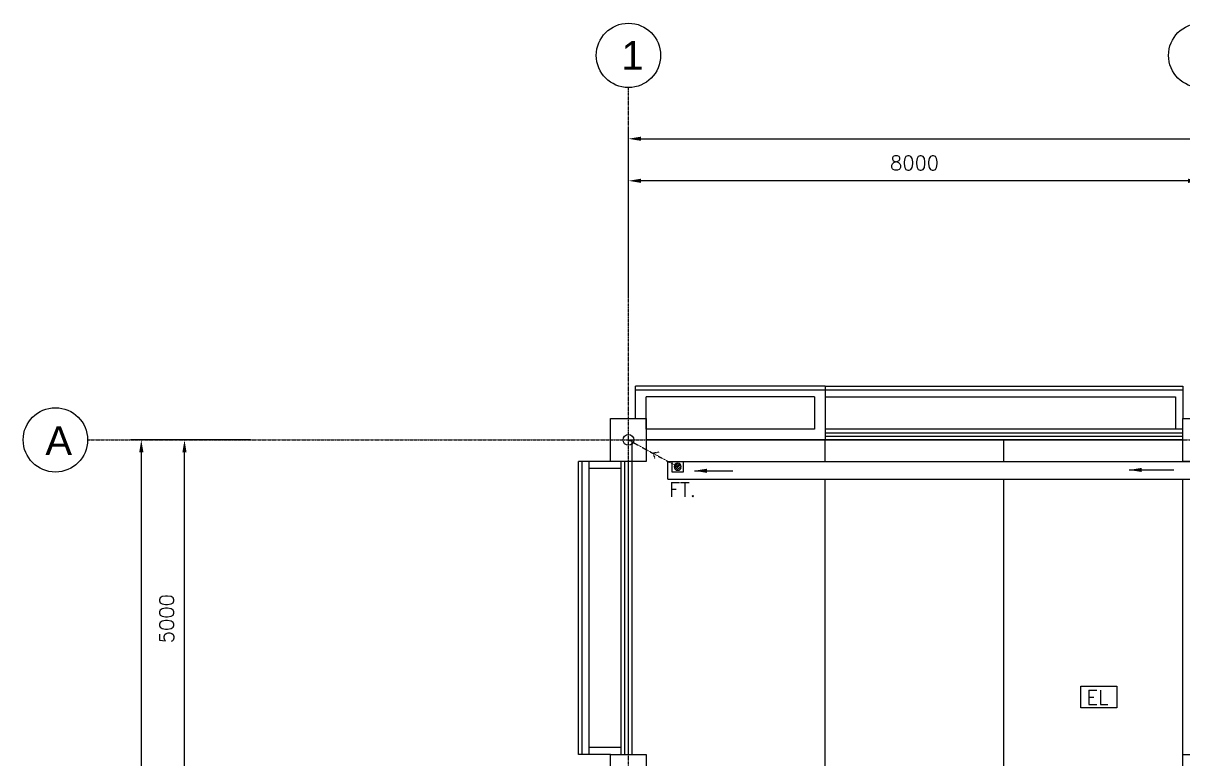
# Model space of a CAD drawing. Header units: millimetres. Extents: x -312260 to 194620, y -310600 to 21683.
# Drawn here: x -138419 to -122208, y -58847 to -48560 of the extents above; entities that cross this region are included whole.
import ezdxf

# ---------------------------------------------------------------- set-up
doc = ezdxf.new("R2010")
doc.units = ezdxf.units.MM
doc.header["$LTSCALE"] = 5
doc.header["$MEASUREMENT"] = 0
doc.header["$PDMODE"] = 3
for name, pattern in [('CENTER', [2, 1.25, -0.25, 0.25, -0.25]), ('DASHDOT2', [0.5, 0.25, -0.125, 0, -0.125]), ('DASHEDX2', [1.5, 1, -0.5]), ('HIDDEN2', [0.1875, 0.125, -0.0625])]:
    doc.linetypes.add(name, pattern=pattern)
for name, color, linetype in [('beam_p', 1, 'Continuous'), ('col', 7, 'Continuous'), ('DIM', 7, 'Continuous'), ('DRAIN', 5, 'Continuous'), ('EL & K', 10, 'Continuous'), ('FIX', 5, 'Continuous'), ('GRID', 9, 'CENTER'), ('L', 1, 'Continuous'), ('parap', 7, 'Continuous'), ('park L', 9, 'DASHEDX2'), ('RAIL', 1, 'Continuous'), ('RWDP', 1, 'Continuous')]:
    doc.layers.add(name, color=color, linetype=linetype)
doc.styles.add('HELV', font='HELV.shx')
doc.styles.add('ROMS', font='romans.shx', dxfattribs={"width": 0.8, "height": 230})
doc.styles.add('S100', font='ROMANS.shx', dxfattribs={"height": 200})
doc.dimstyles.new('S100', dxfattribs={"dimscale": 0, "dimtxt": 150, "dimasz": 175, "dimexe": 150, "dimexo": 150, "dimgap": 150, "dimtad": 1, "dimdec": 0, "dimzin": 0, "dimdsep": 46, "dimtxsty": 'S100', "dimcen": 0, "dimdle": 100, "dimclrd": 5, "dimclre": 5, "dimclrt": 1, "dimaunit": 1, "dimadec": 0, "dimazin": 0, "dimtfac": 1, "dimtdec": 0, "dimtofl": 0, "dimtmove": 1, "dimatfit": 3, "dimfxl": 1, "dimtolj": 1, "dimtzin": 0, "dimarcsym": 0})

# ---------------------------------------------------------------- blocks, each defined once
blk = doc.blocks.new('*D223')
at = {"layer": 'DEFPOINTS', "color": 0}
for p in [(-129958, -50764), (-129958, -50764), (-121958, -50764)]:
    blk.add_point(p, dxfattribs=at)
at = {"layer": 'DIM', "color": 5, "lineweight": -2}
blk.add_line((-122133, -50764), (-129783, -50764), dxfattribs=at)
at = {"layer": 'DIM', "color": 5}
for points in [[(-129783, -50735), (-129783, -50793), (-129958, -50764)], [(-122133, -50735), (-122133, -50793), (-121958, -50764)]]:
    blk.add_solid(points, dxfattribs=at)
at = {"layer": 'DIM', "color": 1, "insert": (-125958, -50514), "char_height": 200, "attachment_point": 5, "style": 'S100'}
blk.add_mtext('\\A1;8000', dxfattribs=at)
blk = doc.blocks.new('*D224')
at = {"layer": 'DEFPOINTS', "color": 0}
for p in [(-73958, -50176), (-129958, -52543), (-73958, -52543)]:
    blk.add_point(p, dxfattribs=at)
at = {"layer": 'DIM', "color": 5, "lineweight": -2}
for p, q in [((-129958, -52393), (-129958, -50026)), ((-73958, -52393), (-73958, -50026)), ((-129783, -50176), (-74133, -50176))]:
    blk.add_line(p, q, dxfattribs=at)
at = {"layer": 'DIM', "color": 5}
for points in [[(-129783, -50147), (-129783, -50205), (-129958, -50176)], [(-74133, -50147), (-74133, -50205), (-73958, -50176)]]:
    blk.add_solid(points, dxfattribs=at)
at = {"layer": 'DIM', "color": 1, "insert": (-101958, -49926), "char_height": 200, "attachment_point": 5, "style": 'S100'}
blk.add_mtext('\\A1;56000', dxfattribs=at)
blk = doc.blocks.new('*D232')
at = {"layer": 'DEFPOINTS', "color": 0}
for p in [(-136164, -54387), (-135090, -54387), (-135090, -59387)]:
    blk.add_point(p, dxfattribs=at)
at = {"layer": 'DIM', "color": 5, "lineweight": -2}
for p, q in [((-135240, -54387), (-136314, -54387)), ((-136164, -59212), (-136164, -54562)), ((-135240, -59387), (-136314, -59387))]:
    blk.add_line(p, q, dxfattribs=at)
at = {"layer": 'DIM', "color": 5}
for points in [[(-136194, -54562), (-136135, -54562), (-136164, -54387)], [(-136194, -59212), (-136135, -59212), (-136164, -59387)]]:
    blk.add_solid(points, dxfattribs=at)
at = {"layer": 'DIM', "color": 1, "insert": (-136414, -56887), "char_height": 200, "attachment_point": 5, "rotation": 90, "style": 'S100'}
blk.add_mtext('\\A1;5000', dxfattribs=at)
blk = doc.blocks.new('*D233')
at = {"layer": 'DEFPOINTS', "color": 0}
for p in [(-135090, -54387), (-136768, -88987), (-135090, -88987)]:
    blk.add_point(p, dxfattribs=at)
at = {"layer": 'DIM', "color": 5, "lineweight": -2}
for p, q in [((-135240, -54387), (-136918, -54387)), ((-136768, -54562), (-136768, -88812)), ((-135240, -88987), (-136918, -88987))]:
    blk.add_line(p, q, dxfattribs=at)
at = {"layer": 'DIM', "color": 5}
for points in [[(-136797, -54562), (-136738, -54562), (-136768, -54387)], [(-136797, -88812), (-136738, -88812), (-136768, -88987)]]:
    blk.add_solid(points, dxfattribs=at)
at = {"layer": 'DIM', "color": 1, "insert": (-137018, -71687), "char_height": 200, "attachment_point": 5, "rotation": 90, "style": 'S100'}
blk.add_mtext('\\A1;34600', dxfattribs=at)
blk = doc.blocks.new('FT')
at = {"layer": 'FIX', "color": 6, "linetype": 'Continuous'}
for p, q in [((-102883, 3505), (-102953, 3575)), ((-102875, 3524), (-102934, 3583)), ((-102878, 3553), (-102905, 3580)), ((-102916, 3485), (-102974, 3542)), ((-102947, 3489), (-102969, 3511)), ((-102897, 3492), (-102966, 3561))]:
    blk.add_line(p, q, dxfattribs=at)
blk.add_lwpolyline([(-102849, 3609), (-102999, 3609), (-102999, 3459), (-102849, 3459)], close=True, dxfattribs=at)
blk.add_circle((-102924, 3534), 50, dxfattribs=at)

msp = doc.modelspace()

# ---------------------------------------------------------------- linework, layer by layer
at = {"layer": 'beam_p', "color": 7, "ltscale": 2}
for p, q in [((-129857.7, -54086.9), (-129857.7, -53636.9)), ((-127207.7, -53636.9), (-129857.7, -53636.9)), ((-127207.7, -53636.9), (-127207.7, -54386.9))]:
    msp.add_line(p, q, dxfattribs=at)
at = {"layer": 'beam_p', "color": 5, "linetype": 'HIDDEN2', "ltscale": 2}
for p, q in [((-129857.7, -53686.9), (-127207.7, -53686.9)), ((-130607.7, -54686.9), (-130607.7, -58786.9))]:
    msp.add_line(p, q, dxfattribs=at)
at = {"layer": 'beam_p', "ltscale": 2}
for p, q in [((-129707.7, -54236.9), (-129707.7, -53786.9)), ((-127357.7, -53786.9), (-129707.7, -53786.9)), ((-127357.7, -53786.9), (-127357.7, -54236.9)), ((-127357.7, -54236.9), (-129707.7, -54236.9)), ((-130657.7, -58786.9), (-130657.7, -54686.9)), ((-130207.7, -54686.9), (-130657.7, -54686.9)), ((-130507.7, -58786.9), (-130507.7, -54686.9)), ((-130057.7, -54786.9), (-130507.7, -54786.9)), ((-130207.7, -58786.9), (-130657.7, -58786.9)), ((-130057.7, -58686.9), (-130507.7, -58686.9))]:
    msp.add_line(p, q, dxfattribs=at)
for points in [[(-127207.7, -53636.9), (-122207.7, -53636.9), (-122207.7, -54086.9)], [(-127207.7, -53786.9), (-122307.7, -53786.9), (-122307.7, -54236.9)]]:
    msp.add_lwpolyline(points, dxfattribs=at)
at = {"layer": 'beam_p', "color": 5, "linetype": 'HIDDEN2', "ltscale": 2}
msp.add_lwpolyline([(-127207.7, -53686.9), (-122207.7, -53686.9), (-122207.7, -54086.9)], dxfattribs=at)
at = {"layer": 'col', "color": 3}
for points in [[(-129707.7, -54686.9), (-130207.7, -54686.9), (-130207.7, -54086.9), (-129707.7, -54086.9)], [(-121707.7, -54686.9), (-122207.7, -54686.9), (-122207.7, -54086.9), (-121707.7, -54086.9)], [(-129707.7, -59386.9), (-130207.7, -59386.9), (-130207.7, -58786.9), (-129707.7, -58786.9)], [(-121707.7, -59386.9), (-122207.7, -59386.9), (-122207.7, -58786.9), (-121707.7, -58786.9)]]:
    msp.add_lwpolyline(points, close=True, dxfattribs=at)
at = {"layer": 'DRAIN'}
for p, q in [((-129407.7, -54686.9), (-74507.7, -54686.9)), ((-129407.7, -54936.9), (-129407.7, -54686.9)), ((-129407.7, -54936.9), (-74507.7, -54936.9))]:
    msp.add_line(p, q, dxfattribs=at)
at = {"layer": 'EL & K', "color": 10}
msp.add_lwpolyline([(-123631.5, -57831.6), (-123131.5, -57831.6), (-123131.5, -58131.6), (-123631.5, -58131.6)], close=True, dxfattribs=at)
at = {"layer": 'GRID', "linetype": 'CENTER', "ltscale": 2}
for p, q in [((-129957.7, -77981.5), (-129957.7, -49459.6)), ((-137519.2, -54386.9), (-68329.3, -54386.9))]:
    msp.add_line(p, q, dxfattribs=at)
at = {"layer": 'GRID', "color": 7, "linetype": 'ByBlock'}
for centre in [(-129957.7, -49009.6), (-121957.7, -49009.6)]:
    msp.add_circle(centre, 450, dxfattribs=at)
at = {"layer": 'GRID', "color": 7, "linetype": 'ByBlock', "ltscale": 2}
msp.add_circle((-137969.2, -54386.9), 450, dxfattribs=at)
at = {"layer": 'parap', "color": 0, "ltscale": 2}
for p, q in [((-122207.7, -54236.9), (-127207.7, -54236.9)), ((-129907.7, -58786.9), (-129907.7, -54386.9)), ((-129707.7, -54386.9), (-122207.7, -54386.9)), ((-122207.7, -54386.9), (-129707.7, -54386.9)), ((-130057.7, -58786.9), (-130057.7, -54686.9))]:
    msp.add_line(p, q, dxfattribs=at)
at = {"layer": 'park L'}
for p, q in [((-127207.7, -54686.9), (-127207.7, -54386.9)), ((-124707.7, -54686.9), (-124707.7, -54386.9)), ((-127207.7, -59386.9), (-127207.7, -54936.9)), ((-124707.7, -59386.9), (-124707.7, -54936.9)), ((-122207.7, -58786.9), (-122207.7, -54936.9))]:
    msp.add_line(p, q, dxfattribs=at)
at = {"layer": 'RAIL', "color": 5, "ltscale": 1000}
for p, q in [((-127207.7, -54286.9), (-122207.7, -54286.9)), ((-127207.7, -54336.9), (-122207.7, -54336.9)), ((-130007.7, -58786.9), (-130007.7, -54686.9)), ((-129957.7, -58786.9), (-129957.7, -54686.9))]:
    msp.add_line(p, q, dxfattribs=at)
at = {"layer": 'RWDP', "color": 2, "linetype": 'DASHDOT2'}
for points in [[(-129957.7, -54386.9), (-129270.1, -54761.9)], [(-129523.4, -54556.8), (-129613.9, -54574.4), (-129585.8, -54653.7)]]:
    msp.add_lwpolyline(points, dxfattribs=at)
at = {"layer": 'RWDP'}
msp.add_circle((-129957.7, -54386.9), 75, dxfattribs=at)

# ---------------------------------------------------------------- block references
at = {"layer": 'L', "xscale": -1, "rotation": 180}
msp.add_blockref('FT', (-26345.8, -51228), dxfattribs=at)

# ---------------------------------------------------------------- texts
at = {"color": 1, "style": 'S100'}
msp.add_text('FT.', height=200, rotation=0, dxfattribs=at).set_placement((-129392, -55181.8))
at = {"layer": 'EL & K', "color": 10, "style": 'ROMS'}
msp.add_text('EL', height=200, dxfattribs=at).set_placement((-123555.7, -58088.9))
at = {"layer": 'GRID', "color": 3, "linetype": 'ByBlock', "style": 'HELV'}
msp.add_text('1', height=400, dxfattribs=at).set_placement((-130056.3, -49210))
at = {"layer": 'GRID', "color": 3, "linetype": 'ByBlock', "ltscale": 2, "style": 'HELV'}
msp.add_text('A', height=400, dxfattribs=at).set_placement((-138109.1, -54597.6))

# ---------------------------------------------------------------- dimensions: what is measured, and where the dimension line sits
at = {"layer": 'DIM'}
for p1, p2, distance, picture, middle in [((-129957.7, -52543.1), (-73957.7, -52543.1), 2367, '*D224', (-101957.7, -49926.1)), ((-135089.6, -54386.9), (-135089.6, -88986.9), -1678, '*D233', (-137017.6, -71686.9)), ((-135089.6, -59386.9), (-135089.6, -54386.9), 1074.8, '*D232', (-136414.4, -56886.9))]:
    dim = msp.add_aligned_dim(p1=p1, p2=p2, distance=distance, dimstyle='S100', override={"dimscale": 1}, dxfattribs=at)
    dim.commit()
    dim.dimension.update_dxf_attribs({"geometry": picture, "text_midpoint": middle})
dim = msp.add_linear_dim(base=(-129957.7, -50764.1), p1=(-121957.7, -50764.1), p2=(-129957.7, -50764.1), dimstyle='S100', override={"dimscale": 1}, dxfattribs=at)
dim.commit()
dim.dimension.update_dxf_attribs({"geometry": '*D223', "text_midpoint": (-125957.7, -50514.1)})

# ---------------------------------------------------------------- leaders
at = {"layer": 'RWDP'}
for points in [[(-129036.4, -54818.8), (-128497.5, -54818.8)], [(-122958.1, -54807.2), (-122334.4, -54807.2)]]:
    msp.add_leader(points, dimstyle='S100', override={"dimscale": 1, "dimtad": 0}, dxfattribs=at)

doc.saveas('drawing.dxf')
